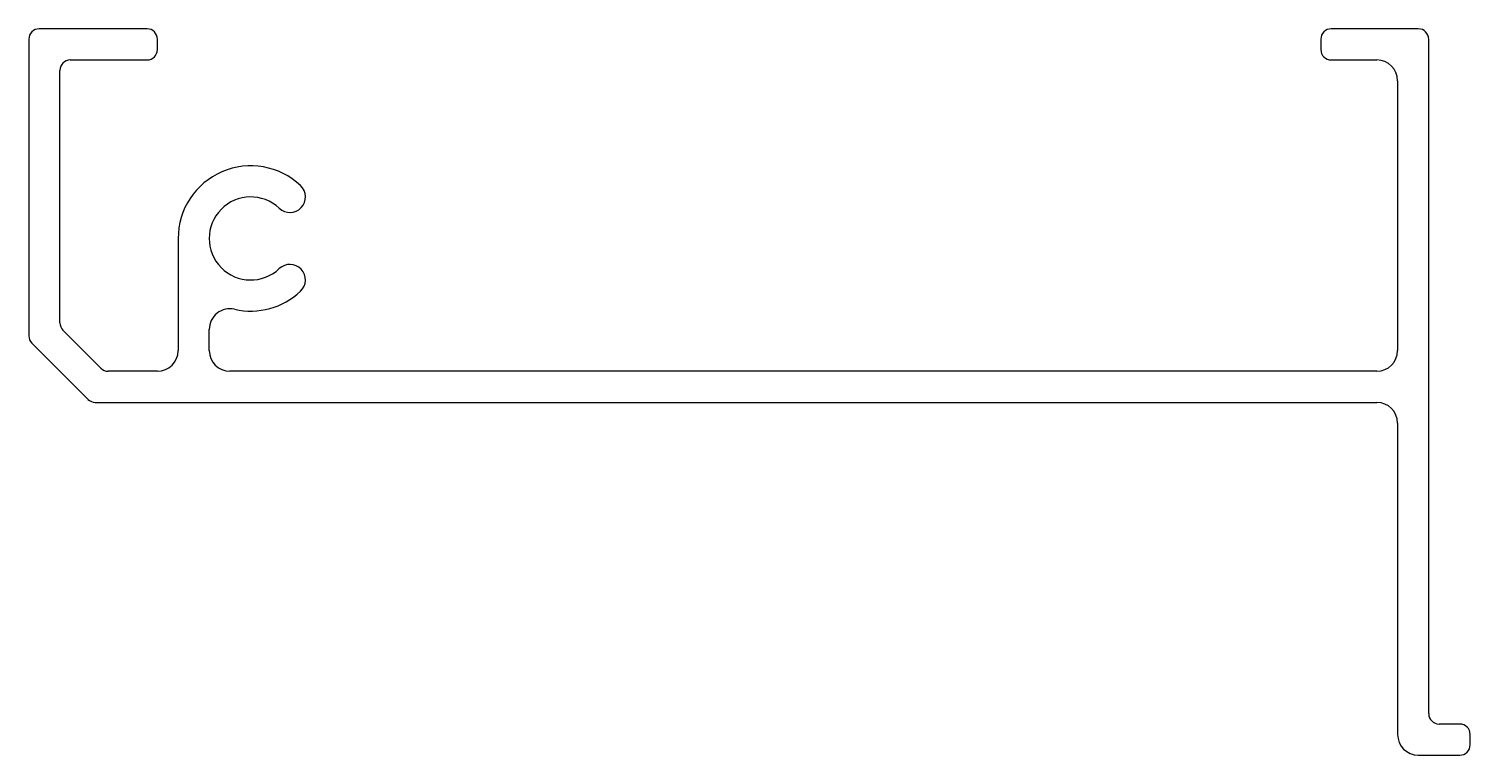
# Model space of a CAD drawing. Extents: x 635.1 to 704.6, y 546.6 to 581.6.
import ezdxf

# ---------------------------------------------------------------- set-up
doc = ezdxf.new("R2010")
doc.units = 0
doc.layers.add('PART', color=7, linetype='CONTINUOUS')

msp = doc.modelspace()

# ---------------------------------------------------------------- linework, layer by layer
at = {"layer": 'PART', "color": 7, "linetype": 'CONTINUOUS'}
for p, q in [((635.076, 581.135), (635.076, 566.842)), ((640.776, 581.635), (635.576, 581.635)), ((641.276, 580.635), (641.276, 581.135)), ((697.376, 581.135), (697.376, 580.635)), ((702.076, 581.635), (697.876, 581.635)), ((702.576, 548.635), (702.576, 581.135)), ((636.576, 567.463), (636.576, 579.635)), ((637.076, 580.135), (640.776, 580.135)), ((697.876, 580.135), (700.076, 580.135)), ((701.076, 579.135), (701.076, 566.135)), ((642.276, 571.535), (642.276, 566.135)), ((643.776, 566.135), (643.776, 567.148)), ((635.223, 566.489), (637.93, 563.781)), ((638.551, 565.281), (636.723, 567.11)), ((641.276, 565.135), (638.905, 565.135)), ((700.076, 565.135), (644.776, 565.135)), ((638.283, 563.635), (700.076, 563.635)), ((701.076, 562.635), (701.076, 547.635)), ((704.076, 548.135), (703.076, 548.135)), ((704.576, 547.135), (704.576, 547.635)), ((702.076, 546.635), (704.076, 546.635))]:
    msp.add_line(p, q, dxfattribs=at)
for centre, radius, start, end in [((635.576, 581.135), 0.5, 90, 180), ((640.776, 581.135), 0.5, 0, 90), ((697.876, 581.135), 0.5, 90, 180), ((702.076, 581.135), 0.5, 0, 90), ((640.776, 580.635), 0.5, 270, 0), ((697.876, 580.635), 0.5, 180, 270), ((637.076, 579.635), 0.5, 90, 180), ((700.076, 579.135), 1, 0, 90), ((645.776, 571.535), 3.5, 46.65824, 180), ((647.664, 573.535), 0.75, 226.65824, 46.65824), ((645.776, 571.535), 2, 46.65824, 313.34176), ((647.664, 569.535), 0.75, 313.34176, 133.34176), ((645.776, 571.535), 3.5, 257.16041, 313.34176), ((644.776, 567.148), 1, 77.16041, 180), ((637.076, 567.463), 0.5, 180, 225), ((635.576, 566.842), 0.5, 180, 225), ((641.276, 566.135), 1, 270, 0), ((644.776, 566.135), 1, 180, 270), ((700.076, 566.135), 1, 270, 0), ((638.905, 565.635), 0.5, 225, 270), ((638.283, 564.135), 0.5, 225, 270), ((700.076, 562.635), 1, 0, 90), ((703.076, 548.635), 0.5, 180, 270), ((704.076, 547.635), 0.5, 0, 90), ((702.076, 547.635), 1, 180, 270), ((704.076, 547.135), 0.5, 270, 0)]:
    msp.add_arc(centre, radius, start, end, dxfattribs=at)

doc.saveas('drawing.dxf')
